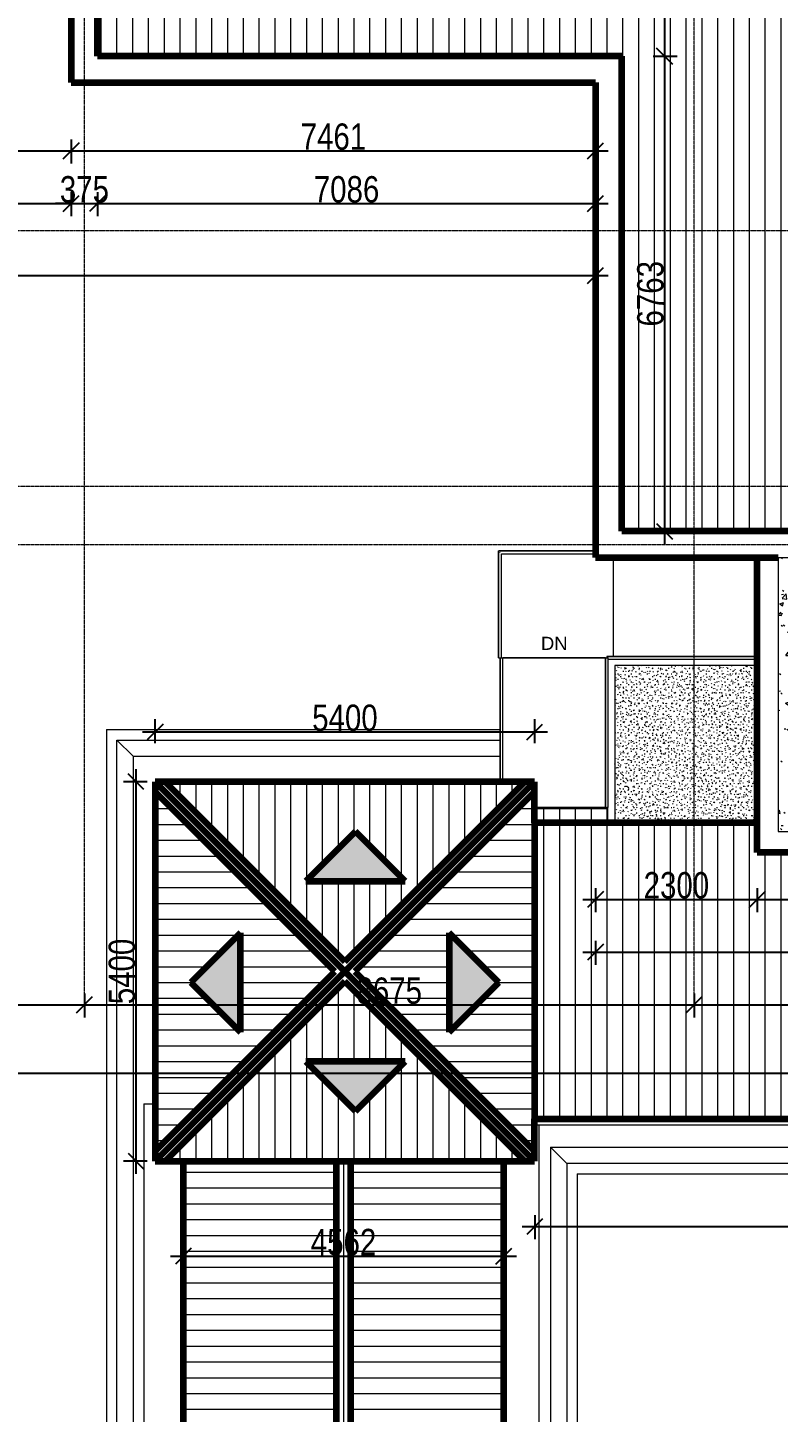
# Model space of a CAD drawing. Header units: millimetres. Extents: x -35190 to 411743, y -233114 to 23872.
# Drawn here: x 348203 to 358883, y -31509 to -11801 of the extents above; entities that cross this region are included whole.
import ezdxf

# ---------------------------------------------------------------- set-up
doc = ezdxf.new("R2010")
doc.units = ezdxf.units.MM
doc.linetypes.add('Grid Line', pattern=[22.225, 12.7, -3.175, 3.175, -3.175])
for name, color, linetype, lineweight in [('A-ANNO-DIMS', 211, 'Continuous', 9), ('A-DETL-GENF', 92, 'Continuous', 18), ('A-DETL-THIN', 151, 'Continuous', 18), ('A-FLOR', 192, 'Continuous', 18), ('A-FLOR-HRAL', 11, 'Continuous', 18), ('A-FLOR-LEVL', 51, 'Continuous', 18), ('A-FLOR-LEVL-TEXT', 2, 'Continuous', 18), ('A-FLOR-PATT', 8, 'Continuous', 18), ('A-ROOF', 132, 'Continuous', 18), ('A-ROOF-PATT', 132, 'Continuous', 18), ('I-WALL', 2, 'Continuous', 18), ('Q-CASE', 31, 'Continuous', 18), ('S-GRID', 1, 'Continuous', 9)]:
    doc.layers.add(name, color=color, linetype=linetype, lineweight=lineweight)
doc.styles.add('Arial', font='arial.ttf', dxfattribs={"height": 187.5})
doc.styles.add('Arial_3', font='arial.ttf', dxfattribs={"width": 0.8, "height": 375})
doc.dimstyles.new('main_4_5mm', dxfattribs={"dimscale": 304.8, "dimtxt": 382.597275, "dimasz": 0.738189, "dimexe": 0.590551, "dimexo": 0.0625, "dimgap": 0.024606, "dimtad": 1, "dimdec": 0, "dimzin": 0, "dimdsep": 46, "dimtxsty": 'Arial_3', "dimblk1": 'OBLIQUE', "dimblk2": 'OBLIQUE', "dimsah": 1, "dimcen": 0.09, "dimdle": 0.590551, "dimazin": 0, "dimtfac": 1, "dimtdec": 4, "dimtix": 1, "dimtmove": 0, "dimatfit": 3, "dimfxl": 0.590551, "dimfxlon": 1, "dimtvp": 1, "dimtolj": 1, "dimtzin": 0, "dimarcsym": 2})

# ---------------------------------------------------------------- blocks, each defined once
blk = doc.blocks.new('Top Rail Type - Top Rail_Internal_-624653-Site')
at = {"layer": 'A-FLOR-HRAL'}
for p, q in [((6726, -18328), (6726, -20457)), ((6766, -20457), (6766, -18328))]:
    blk.add_line(p, q, dxfattribs=at)
at = {"layer": 'A-FLOR-HRAL', "flags": 128}
for points in [[(6744, -18328), (6746, -18328), (6749, -18328)], [(6749, -20457), (6746, -20457), (6744, -20457)]]:
    blk.add_lwpolyline(points, dxfattribs=at)
blk = doc.blocks.new('Top Rail Type - Top Rail_Internal_-V1-Site')
at = {"layer": 'A-FLOR-HRAL'}
for p, q in [((6726, -18328), (6766, -18328)), ((6726, -20457), (6726, -18328)), ((6766, -20457), (6766, -18328)), ((6726, -20457), (6766, -20457))]:
    blk.add_line(p, q, dxfattribs=at)
blk = doc.blocks.new('Top Rail Type - Top Rail_Internal_-624665-Site')
at = {"layer": 'A-FLOR-HRAL'}
for p, q in [((5226, -18328), (5226, -20093)), ((5266, -20093), (5266, -18328))]:
    blk.add_line(p, q, dxfattribs=at)
at = {"layer": 'A-FLOR-HRAL', "flags": 128}
blk.add_lwpolyline([(5244, -18328), (5246, -18328), (5249, -18328)], dxfattribs=at)
blk = doc.blocks.new('Top Rail Type - Top Rail_Internal_-V2-Site')
at = {"layer": 'A-FLOR-HRAL'}
for p, q in [((5226, -18328), (5266, -18328)), ((5226, -20093), (5226, -18328)), ((5266, -20093), (5266, -18328))]:
    blk.add_line(p, q, dxfattribs=at)
blk = doc.blocks.new('Top Rail Type - Top Rail_Internal_-625102-Site')
at = {"layer": 'A-FLOR-HRAL'}
for p, q in [((8885, -18308), (6746, -18308)), ((6746, -18328), (6746, -18326)), ((6766, -18348), (8885, -18348))]:
    blk.add_line(p, q, dxfattribs=at)
blk = doc.blocks.new('Top Rail Type - Top Rail_Internal_-V3-Site')
at = {"layer": 'A-FLOR-HRAL'}
for p, q in [((6746, -18308), (6746, -18328)), ((6746, -18308), (8885, -18308)), ((6766, -18348), (8885, -18348))]:
    blk.add_line(p, q, dxfattribs=at)
blk = doc.blocks.new('Top Rail Type - Top Rail_Internal_-625113-Site')
at = {"layer": 'A-FLOR-HRAL'}
for p, q in [((5206, -16806), (5206, -18328)), ((5206, -16806), (5207, -16808)), ((5209, -16808), (5207, -16807)), ((6585, -16808), (5208, -16808)), ((5221, -16823), (5226, -16828)), ((5229, -16831), (5226, -16828)), ((5246, -18328), (5246, -16848)), ((5248, -16848), (6585, -16848)), ((5224, -18328), (5226, -18328))]:
    blk.add_line(p, q, dxfattribs=at)
blk = doc.blocks.new('Top Rail Type - Top Rail_Internal_-V4-Site')
at = {"layer": 'A-FLOR-HRAL'}
for p, q in [((5206, -16808), (6585, -16808)), ((5206, -18328), (5206, -16808)), ((5246, -16848), (6585, -16848)), ((5246, -18328), (5246, -16848)), ((5206, -18328), (5226, -18328))]:
    blk.add_line(p, q, dxfattribs=at)
blk = doc.blocks.new('Casework 2 - Casework 2-644764-Site')
at = {"layer": 'Q-CASE', "lineweight": 200}
for p, q in [((-501, -9765), (-501, 14410)), ((-876, -8940), (-876, -10140)), ((6960, -9765), (-501, -9765)), ((6960, -16528), (6960, -9765)), ((-876, -10140), (6585, -10140)), ((6585, -10140), (6585, -16903)), ((21974, -16528), (6960, -16528)), ((6585, -16903), (9185, -16903)), ((8885, -20676), (8885, -16903))]:
    blk.add_line(p, q, dxfattribs=at)
blk = doc.blocks.new('Casework 3 - Casework 3-687578-Site')
at = {"layer": 'Q-CASE'}
for p, q in [((-376, -19350), (5226, -19350)), ((-376, -19350), (-376, -58175)), ((-226, -19500), (5226, -19500)), ((-226, -19500), (4, -19730)), ((-226, -58175), (-226, -19500)), ((4, -19730), (5226, -19730)), ((4, -19730), (4, -58175)), ((345, -20071), (5226, -20071)), ((345, -20071), (366, -20093)), ((345, -20093), (345, -20071)), ((159, -24675), (318, -24675)), ((159, -24675), (159, -58175)), ((5718, -24975), (17026, -24975)), ((5779, -24975), (5779, -58475)), ((6174, -25525), (5944, -25295)), ((5944, -25295), (5944, -57664)), ((5944, -25295), (16796, -25295)), ((2999, -25493), (2999, -57664)), ((6174, -25525), (6174, -57664)), ((16796, -25525), (6174, -25525)), ((6324, -25675), (6324, -57664)), ((6324, -25675), (16796, -25675))]:
    blk.add_line(p, q, dxfattribs=at)
blk = doc.blocks.new('_Oblique')
at = {"color": 0, "linetype": 'ByBlock', "lineweight": -2}
blk.add_line((-0.5, -0.5), (0.5, 0.5), dxfattribs=at)
blk = doc.blocks.new('*D5926')
at = {"layer": 'A-ANNO-DIMS', "color": 0, "lineweight": -2, "transparency": 16777216}
for p, q in [((357264, -2252), (357264, -12387)), ((357425, -2432), (357084, -2432)), ((357103, -12207), (357444, -12207))]:
    blk.add_line(p, q, dxfattribs=at)
at = {"layer": 'Defpoints', "color": 0, "transparency": 16777216}
for p in [(357444, -2432), (357084, -12207), (357264, -12207)]:
    blk.add_point(p, dxfattribs=at)
at = {"layer": 'A-ANNO-DIMS', "color": 0, "lineweight": -2, "transparency": 16777216, "xscale": 224.9999999999999, "yscale": 224.9999999999999, "zscale": 224.9999999999999}
for p, rotation in [((357264, -2432), 90), ((357264, -12207), 270)]:
    blk.add_blockref('_Oblique', p, dxfattribs=dict(at, rotation=rotation))
at = {"layer": 'A-ANNO-DIMS', "color": 0, "transparency": 16777216, "insert": (357065, -7319), "char_height": 375, "width": 1101.88, "attachment_point": 5, "rotation": 90, "style": 'Arial_3'}
blk.add_mtext('\\A1;9775', dxfattribs=at)
blk = doc.blocks.new('*D5927')
at = {"layer": 'A-ANNO-DIMS', "color": 0, "lineweight": -2, "transparency": 16777216}
for p, q in [((357103, -12207), (357444, -12207)), ((357264, -12027), (357264, -19150)), ((357425, -18970), (357084, -18970))]:
    blk.add_line(p, q, dxfattribs=at)
at = {"layer": 'Defpoints', "color": 0, "transparency": 16777216}
for p in [(357084, -12207), (357264, -18970), (357444, -18970)]:
    blk.add_point(p, dxfattribs=at)
at = {"layer": 'A-ANNO-DIMS', "color": 0, "lineweight": -2, "transparency": 16777216, "xscale": 224.9999999999999, "yscale": 224.9999999999999, "zscale": 224.9999999999999}
for p, rotation in [((357264, -12207), 90), ((357264, -18970), 270)]:
    blk.add_blockref('_Oblique', p, dxfattribs=dict(at, rotation=rotation))
at = {"layer": 'A-ANNO-DIMS', "color": 0, "transparency": 16777216, "insert": (357065, -15588), "char_height": 375, "width": 1101.88, "attachment_point": 5, "rotation": 90, "style": 'Arial_3'}
blk.add_mtext('\\A1;6763', dxfattribs=at)
blk = doc.blocks.new('*D6009')
at = {"layer": 'A-ANNO-DIMS', "color": 0, "lineweight": -2, "transparency": 16777216}
for p, q in [((337897, -13392), (337897, -13733)), ((348822, -13392), (348822, -13733)), ((337717, -13553), (349002, -13553))]:
    blk.add_line(p, q, dxfattribs=at)
at = {"layer": 'Defpoints', "color": 0, "transparency": 16777216}
for p in [(337897, -13373), (348822, -13373), (348822, -13553)]:
    blk.add_point(p, dxfattribs=at)
at = {"layer": 'A-ANNO-DIMS', "color": 0, "lineweight": -2, "transparency": 16777216, "xscale": 224.9999999999999, "yscale": 224.9999999999999, "zscale": 224.9999999999999, "rotation": 180}
blk.add_blockref('_Oblique', (337897, -13553), dxfattribs=at)
at = {"layer": 'A-ANNO-DIMS', "color": 0, "lineweight": -2, "transparency": 16777216, "xscale": 224.9999999999999, "yscale": 224.9999999999999, "zscale": 224.9999999999999}
blk.add_blockref('_Oblique', (348822, -13553), dxfattribs=at)
at = {"layer": 'A-ANNO-DIMS', "color": 0, "transparency": 16777216, "insert": (343360, -13354), "char_height": 375, "width": 1377.35, "attachment_point": 5, "style": 'Arial_3'}
blk.add_mtext('\\A1;10925', dxfattribs=at)
blk = doc.blocks.new('*D6010')
at = {"layer": 'A-ANNO-DIMS', "color": 0, "lineweight": -2, "transparency": 16777216}
for p, q in [((348822, -13392), (348822, -13733)), ((356283, -13392), (356283, -13733)), ((348642, -13553), (356463, -13553))]:
    blk.add_line(p, q, dxfattribs=at)
at = {"layer": 'Defpoints', "color": 0, "transparency": 16777216}
for p in [(348822, -13373), (356283, -13373), (356283, -13553)]:
    blk.add_point(p, dxfattribs=at)
at = {"layer": 'A-ANNO-DIMS', "color": 0, "lineweight": -2, "transparency": 16777216, "xscale": 224.9999999999999, "yscale": 224.9999999999999, "zscale": 224.9999999999999, "rotation": 180}
blk.add_blockref('_Oblique', (348822, -13553), dxfattribs=at)
at = {"layer": 'A-ANNO-DIMS', "color": 0, "lineweight": -2, "transparency": 16777216, "xscale": 224.9999999999999, "yscale": 224.9999999999999, "zscale": 224.9999999999999}
blk.add_blockref('_Oblique', (356283, -13553), dxfattribs=at)
at = {"layer": 'A-ANNO-DIMS', "color": 0, "transparency": 16777216, "insert": (352553, -13354), "char_height": 375, "width": 1101.88, "attachment_point": 5, "style": 'Arial_3'}
blk.add_mtext('\\A1;7461', dxfattribs=at)
blk = doc.blocks.new('*D6013')
at = {"layer": 'A-ANNO-DIMS', "color": 0, "lineweight": -2, "transparency": 16777216}
for p, q in [((338872, -14142), (338872, -14483)), ((348822, -14142), (348822, -14483)), ((338692, -14303), (349002, -14303))]:
    blk.add_line(p, q, dxfattribs=at)
at = {"layer": 'Defpoints', "color": 0, "transparency": 16777216}
for p in [(338872, -14123), (348822, -14123), (348822, -14303)]:
    blk.add_point(p, dxfattribs=at)
at = {"layer": 'A-ANNO-DIMS', "color": 0, "lineweight": -2, "transparency": 16777216, "xscale": 224.9999999999999, "yscale": 224.9999999999999, "zscale": 224.9999999999999, "rotation": 180}
blk.add_blockref('_Oblique', (338872, -14303), dxfattribs=at)
at = {"layer": 'A-ANNO-DIMS', "color": 0, "lineweight": -2, "transparency": 16777216, "xscale": 224.9999999999999, "yscale": 224.9999999999999, "zscale": 224.9999999999999}
blk.add_blockref('_Oblique', (348822, -14303), dxfattribs=at)
at = {"layer": 'A-ANNO-DIMS', "color": 0, "transparency": 16777216, "insert": (343847, -14104), "char_height": 375, "width": 1101.88, "attachment_point": 5, "style": 'Arial_3'}
blk.add_mtext('\\A1;9950', dxfattribs=at)
blk = doc.blocks.new('*D6014')
at = {"layer": 'A-ANNO-DIMS', "color": 0, "lineweight": -2, "transparency": 16777216}
for p, q in [((348822, -14142), (348822, -14483)), ((349197, -14142), (349197, -14483)), ((348822, -14303), (348597, -14303)), ((348822, -14303), (349197, -14303)), ((349197, -14303), (349422, -14303))]:
    blk.add_line(p, q, dxfattribs=at)
at = {"layer": 'Defpoints', "color": 0, "transparency": 16777216}
for p in [(348822, -14123), (349197, -14123), (349197, -14303)]:
    blk.add_point(p, dxfattribs=at)
at = {"layer": 'A-ANNO-DIMS', "color": 0, "lineweight": -2, "transparency": 16777216, "xscale": 224.9999999999999, "yscale": 224.9999999999999, "zscale": 224.9999999999999}
blk.add_blockref('_Oblique', (348822, -14303), dxfattribs=at)
at = {"layer": 'A-ANNO-DIMS', "color": 0, "lineweight": -2, "transparency": 16777216, "xscale": 224.9999999999999, "yscale": 224.9999999999999, "zscale": 224.9999999999999, "rotation": 180}
blk.add_blockref('_Oblique', (349197, -14303), dxfattribs=at)
at = {"layer": 'A-ANNO-DIMS', "color": 0, "transparency": 16777216, "insert": (349010, -14104), "char_height": 375, "width": 826.41, "attachment_point": 5, "style": 'Arial_3'}
blk.add_mtext('\\A1;375', dxfattribs=at)
blk = doc.blocks.new('*D6015')
at = {"layer": 'A-ANNO-DIMS', "color": 0, "lineweight": -2, "transparency": 16777216}
for p, q in [((349197, -14142), (349197, -14483)), ((356283, -14142), (356283, -14483)), ((349017, -14303), (356463, -14303))]:
    blk.add_line(p, q, dxfattribs=at)
at = {"layer": 'Defpoints', "color": 0, "transparency": 16777216}
for p in [(349197, -14123), (356283, -14123), (356283, -14303)]:
    blk.add_point(p, dxfattribs=at)
at = {"layer": 'A-ANNO-DIMS', "color": 0, "lineweight": -2, "transparency": 16777216, "xscale": 224.9999999999999, "yscale": 224.9999999999999, "zscale": 224.9999999999999, "rotation": 180}
blk.add_blockref('_Oblique', (349197, -14303), dxfattribs=at)
at = {"layer": 'A-ANNO-DIMS', "color": 0, "lineweight": -2, "transparency": 16777216, "xscale": 224.9999999999999, "yscale": 224.9999999999999, "zscale": 224.9999999999999}
blk.add_blockref('_Oblique', (356283, -14303), dxfattribs=at)
at = {"layer": 'A-ANNO-DIMS', "color": 0, "transparency": 16777216, "insert": (352740, -14104), "char_height": 375, "width": 1101.88, "attachment_point": 5, "style": 'Arial_3'}
blk.add_mtext('\\A1;7086', dxfattribs=at)
blk = doc.blocks.new('*D6016')
at = {"layer": 'A-ANNO-DIMS', "color": 0, "lineweight": -2, "transparency": 16777216}
for p, q in [((337897, -15168), (337897, -15509)), ((356283, -15168), (356283, -15509)), ((337717, -15329), (356463, -15329))]:
    blk.add_line(p, q, dxfattribs=at)
at = {"layer": 'Defpoints', "color": 0, "transparency": 16777216}
for p in [(337897, -15149), (356283, -15149), (356283, -15329)]:
    blk.add_point(p, dxfattribs=at)
at = {"layer": 'A-ANNO-DIMS', "color": 0, "lineweight": -2, "transparency": 16777216, "xscale": 224.9999999999999, "yscale": 224.9999999999999, "zscale": 224.9999999999999, "rotation": 180}
blk.add_blockref('_Oblique', (337897, -15329), dxfattribs=at)
at = {"layer": 'A-ANNO-DIMS', "color": 0, "lineweight": -2, "transparency": 16777216, "xscale": 224.9999999999999, "yscale": 224.9999999999999, "zscale": 224.9999999999999}
blk.add_blockref('_Oblique', (356283, -15329), dxfattribs=at)
at = {"layer": 'A-ANNO-DIMS', "color": 0, "transparency": 16777216, "insert": (347090, -15129), "char_height": 375, "width": 1377.35, "attachment_point": 5, "style": 'Arial_3'}
blk.add_mtext('\\A1;18386', dxfattribs=at)
blk = doc.blocks.new('*D5899')
at = {"layer": 'A-ANNO-DIMS', "color": 0, "lineweight": -2, "transparency": 16777216}
for p, q in [((356103, -24209), (358763, -24209)), ((356283, -24048), (356283, -24389)), ((358583, -24048), (358583, -24389))]:
    blk.add_line(p, q, dxfattribs=at)
at = {"layer": 'Defpoints', "color": 0, "transparency": 16777216}
for p in [(356283, -24029), (358583, -24029), (358583, -24209)]:
    blk.add_point(p, dxfattribs=at)
at = {"layer": 'A-ANNO-DIMS', "color": 0, "lineweight": -2, "transparency": 16777216, "xscale": 224.9999999999999, "yscale": 224.9999999999999, "zscale": 224.9999999999999, "rotation": 180}
blk.add_blockref('_Oblique', (356283, -24209), dxfattribs=at)
at = {"layer": 'A-ANNO-DIMS', "color": 0, "lineweight": -2, "transparency": 16777216, "xscale": 224.9999999999999, "yscale": 224.9999999999999, "zscale": 224.9999999999999}
blk.add_blockref('_Oblique', (358583, -24209), dxfattribs=at)
at = {"layer": 'A-ANNO-DIMS', "color": 0, "transparency": 16777216, "insert": (357433, -24010), "char_height": 375, "width": 1101.88, "attachment_point": 5, "style": 'Arial_3'}
blk.add_mtext('\\A1;2300', dxfattribs=at)
blk = doc.blocks.new('*D5900')
at = {"layer": 'A-ANNO-DIMS', "color": 0, "lineweight": -2, "transparency": 16777216}
for p, q in [((358403, -24209), (369863, -24209)), ((358583, -24048), (358583, -24389)), ((369683, -24048), (369683, -24389))]:
    blk.add_line(p, q, dxfattribs=at)
at = {"layer": 'Defpoints', "color": 0, "transparency": 16777216}
for p in [(358583, -24029), (369683, -24029), (369683, -24209)]:
    blk.add_point(p, dxfattribs=at)
at = {"layer": 'A-ANNO-DIMS', "color": 0, "lineweight": -2, "transparency": 16777216, "xscale": 224.9999999999999, "yscale": 224.9999999999999, "zscale": 224.9999999999999, "rotation": 180}
blk.add_blockref('_Oblique', (358583, -24209), dxfattribs=at)
at = {"layer": 'A-ANNO-DIMS', "color": 0, "lineweight": -2, "transparency": 16777216, "xscale": 224.9999999999999, "yscale": 224.9999999999999, "zscale": 224.9999999999999}
blk.add_blockref('_Oblique', (369683, -24209), dxfattribs=at)
at = {"layer": 'A-ANNO-DIMS', "color": 0, "transparency": 16777216, "insert": (364133, -24010), "char_height": 375, "width": 1377.35, "attachment_point": 5, "style": 'Arial_3'}
blk.add_mtext('\\A1;11100', dxfattribs=at)
blk = doc.blocks.new('*D5902')
at = {"layer": 'A-ANNO-DIMS', "color": 0, "lineweight": -2, "transparency": 16777216}
for p, q in [((356283, -24798), (356283, -25139)), ((372047, -24798), (372047, -25139)), ((356103, -24959), (372227, -24959))]:
    blk.add_line(p, q, dxfattribs=at)
at = {"layer": 'Defpoints', "color": 0, "transparency": 16777216}
for p in [(356283, -24779), (372047, -24779), (372047, -24959)]:
    blk.add_point(p, dxfattribs=at)
at = {"layer": 'A-ANNO-DIMS', "color": 0, "lineweight": -2, "transparency": 16777216, "xscale": 224.9999999999999, "yscale": 224.9999999999999, "zscale": 224.9999999999999, "rotation": 180}
blk.add_blockref('_Oblique', (356283, -24959), dxfattribs=at)
at = {"layer": 'A-ANNO-DIMS', "color": 0, "lineweight": -2, "transparency": 16777216, "xscale": 224.9999999999999, "yscale": 224.9999999999999, "zscale": 224.9999999999999}
blk.add_blockref('_Oblique', (372047, -24959), dxfattribs=at)
at = {"layer": 'A-ANNO-DIMS', "color": 0, "transparency": 16777216, "insert": (364165, -24760), "char_height": 375, "width": 1377.35, "attachment_point": 5, "style": 'Arial_3'}
blk.add_mtext('\\A1;15764', dxfattribs=at)
blk = doc.blocks.new('*D5904')
at = {"layer": 'A-ANNO-DIMS', "color": 0, "lineweight": -2, "transparency": 16777216}
for p, q in [((344047, -25548), (344047, -25889)), ((349010, -25548), (349010, -25889)), ((343867, -25709), (349190, -25709))]:
    blk.add_line(p, q, dxfattribs=at)
at = {"layer": 'Defpoints', "color": 0, "transparency": 16777216}
for p in [(344047, -25529), (349010, -25529), (349010, -25709)]:
    blk.add_point(p, dxfattribs=at)
at = {"layer": 'A-ANNO-DIMS', "color": 0, "lineweight": -2, "transparency": 16777216, "xscale": 224.9999999999999, "yscale": 224.9999999999999, "zscale": 224.9999999999999, "rotation": 180}
blk.add_blockref('_Oblique', (344047, -25709), dxfattribs=at)
at = {"layer": 'A-ANNO-DIMS', "color": 0, "lineweight": -2, "transparency": 16777216, "xscale": 224.9999999999999, "yscale": 224.9999999999999, "zscale": 224.9999999999999}
blk.add_blockref('_Oblique', (349010, -25709), dxfattribs=at)
at = {"layer": 'A-ANNO-DIMS', "color": 0, "transparency": 16777216, "insert": (346529, -25510), "char_height": 375, "width": 1101.88, "attachment_point": 5, "style": 'Arial_3'}
blk.add_mtext('\\A1;4962', dxfattribs=at)
blk = doc.blocks.new('*D5905')
at = {"layer": 'A-ANNO-DIMS', "color": 0, "lineweight": -2, "transparency": 16777216}
for p, q in [((349010, -25548), (349010, -25889)), ((357685, -25548), (357685, -25889)), ((348830, -25709), (357865, -25709))]:
    blk.add_line(p, q, dxfattribs=at)
at = {"layer": 'Defpoints', "color": 0, "transparency": 16777216}
for p in [(349010, -25529), (357685, -25529), (357685, -25709)]:
    blk.add_point(p, dxfattribs=at)
at = {"layer": 'A-ANNO-DIMS', "color": 0, "lineweight": -2, "transparency": 16777216, "xscale": 224.9999999999999, "yscale": 224.9999999999999, "zscale": 224.9999999999999, "rotation": 180}
blk.add_blockref('_Oblique', (349010, -25709), dxfattribs=at)
at = {"layer": 'A-ANNO-DIMS', "color": 0, "lineweight": -2, "transparency": 16777216, "xscale": 224.9999999999999, "yscale": 224.9999999999999, "zscale": 224.9999999999999}
blk.add_blockref('_Oblique', (357685, -25709), dxfattribs=at)
at = {"layer": 'A-ANNO-DIMS', "color": 0, "transparency": 16777216, "insert": (353347, -25510), "char_height": 375, "width": 1101.88, "attachment_point": 5, "style": 'Arial_3'}
blk.add_mtext('\\A1;8675', dxfattribs=at)
blk = doc.blocks.new('*D5906')
at = {"layer": 'A-ANNO-DIMS', "color": 0, "lineweight": -2, "transparency": 16777216}
for p, q in [((357685, -25548), (357685, -25889)), ((363760, -25548), (363760, -25889)), ((357505, -25709), (363940, -25709))]:
    blk.add_line(p, q, dxfattribs=at)
at = {"layer": 'Defpoints', "color": 0, "transparency": 16777216}
for p in [(357685, -25529), (363760, -25529), (363760, -25709)]:
    blk.add_point(p, dxfattribs=at)
at = {"layer": 'A-ANNO-DIMS', "color": 0, "lineweight": -2, "transparency": 16777216, "xscale": 224.9999999999999, "yscale": 224.9999999999999, "zscale": 224.9999999999999, "rotation": 180}
blk.add_blockref('_Oblique', (357685, -25709), dxfattribs=at)
at = {"layer": 'A-ANNO-DIMS', "color": 0, "lineweight": -2, "transparency": 16777216, "xscale": 224.9999999999999, "yscale": 224.9999999999999, "zscale": 224.9999999999999}
blk.add_blockref('_Oblique', (363760, -25709), dxfattribs=at)
at = {"layer": 'A-ANNO-DIMS', "color": 0, "transparency": 16777216, "insert": (360722, -25510), "char_height": 375, "width": 1101.88, "attachment_point": 5, "style": 'Arial_3'}
blk.add_mtext('\\A1;6075', dxfattribs=at)
blk = doc.blocks.new('*D5913')
at = {"layer": 'A-ANNO-DIMS', "color": 0, "lineweight": -2, "transparency": 16777216}
for p, q in [((337972, -26519), (337972, -26860)), ((392122, -26519), (392122, -26860)), ((337792, -26680), (392302, -26680))]:
    blk.add_line(p, q, dxfattribs=at)
at = {"layer": 'Defpoints', "color": 0, "transparency": 16777216}
for p in [(337972, -26500), (392122, -26500), (392122, -26680)]:
    blk.add_point(p, dxfattribs=at)
at = {"layer": 'A-ANNO-DIMS', "color": 0, "lineweight": -2, "transparency": 16777216, "xscale": 224.9999999999999, "yscale": 224.9999999999999, "zscale": 224.9999999999999, "rotation": 180}
blk.add_blockref('_Oblique', (337972, -26680), dxfattribs=at)
at = {"layer": 'A-ANNO-DIMS', "color": 0, "lineweight": -2, "transparency": 16777216, "xscale": 224.9999999999999, "yscale": 224.9999999999999, "zscale": 224.9999999999999}
blk.add_blockref('_Oblique', (392122, -26680), dxfattribs=at)
at = {"layer": 'A-ANNO-DIMS', "color": 0, "transparency": 16777216, "insert": (365047, -26481), "char_height": 375, "width": 1377.35, "attachment_point": 5, "style": 'Arial_3'}
blk.add_mtext('\\A1;54150', dxfattribs=at)
blk = doc.blocks.new('*D5914')
at = {"layer": 'A-ANNO-DIMS', "color": 0, "lineweight": -2, "transparency": 16777216}
for p, q in [((350417, -29126), (350417, -29467)), ((354978, -29126), (354978, -29467)), ((350237, -29287), (355158, -29287))]:
    blk.add_line(p, q, dxfattribs=at)
at = {"layer": 'Defpoints', "color": 0, "transparency": 16777216}
for p in [(350417, -29107), (354978, -29107), (354978, -29287)]:
    blk.add_point(p, dxfattribs=at)
at = {"layer": 'A-ANNO-DIMS', "color": 0, "lineweight": -2, "transparency": 16777216, "xscale": 224.9999999999999, "yscale": 224.9999999999999, "zscale": 224.9999999999999, "rotation": 180}
blk.add_blockref('_Oblique', (350417, -29287), dxfattribs=at)
at = {"layer": 'A-ANNO-DIMS', "color": 0, "lineweight": -2, "transparency": 16777216, "xscale": 224.9999999999999, "yscale": 224.9999999999999, "zscale": 224.9999999999999}
blk.add_blockref('_Oblique', (354978, -29287), dxfattribs=at)
at = {"layer": 'A-ANNO-DIMS', "color": 0, "transparency": 16777216, "insert": (352697, -29088), "char_height": 375, "width": 1101.88, "attachment_point": 5, "style": 'Arial_3'}
blk.add_mtext('\\A1;4562', dxfattribs=at)
blk = doc.blocks.new('*D5918')
at = {"layer": 'A-ANNO-DIMS', "color": 0, "lineweight": -2, "transparency": 16777216}
for p, q in [((349744, -22354), (349744, -28114)), ((349905, -22534), (349564, -22534)), ((349905, -27934), (349564, -27934))]:
    blk.add_line(p, q, dxfattribs=at)
at = {"layer": 'Defpoints', "color": 0, "transparency": 16777216}
for p in [(349924, -22534), (349744, -27934), (349924, -27934)]:
    blk.add_point(p, dxfattribs=at)
at = {"layer": 'A-ANNO-DIMS', "color": 0, "lineweight": -2, "transparency": 16777216, "xscale": 224.9999999999999, "yscale": 224.9999999999999, "zscale": 224.9999999999999}
for p, rotation in [((349744, -22534), 90), ((349744, -27934), 270)]:
    blk.add_blockref('_Oblique', p, dxfattribs=dict(at, rotation=rotation))
at = {"layer": 'A-ANNO-DIMS', "color": 0, "transparency": 16777216, "insert": (349545, -25234), "char_height": 375, "width": 1101.88, "attachment_point": 5, "rotation": 90, "style": 'Arial_3'}
blk.add_mtext('\\A1;5400', dxfattribs=at)
blk = doc.blocks.new('*D5919')
at = {"layer": 'A-ANNO-DIMS', "color": 0, "lineweight": -2, "transparency": 16777216}
for p, q in [((350017, -21985), (350017, -21645)), ((355417, -21985), (355417, -21645)), ((349837, -21825), (355597, -21825))]:
    blk.add_line(p, q, dxfattribs=at)
at = {"layer": 'Defpoints', "color": 0, "transparency": 16777216}
for p in [(355417, -21825), (350017, -22005), (355417, -22005)]:
    blk.add_point(p, dxfattribs=at)
at = {"layer": 'A-ANNO-DIMS', "color": 0, "lineweight": -2, "transparency": 16777216, "xscale": 224.9999999999999, "yscale": 224.9999999999999, "zscale": 224.9999999999999, "rotation": 180}
blk.add_blockref('_Oblique', (350017, -21825), dxfattribs=at)
at = {"layer": 'A-ANNO-DIMS', "color": 0, "lineweight": -2, "transparency": 16777216, "xscale": 224.9999999999999, "yscale": 224.9999999999999, "zscale": 224.9999999999999}
blk.add_blockref('_Oblique', (355417, -21825), dxfattribs=at)
at = {"layer": 'A-ANNO-DIMS', "color": 0, "transparency": 16777216, "insert": (352717, -21626), "char_height": 375, "width": 1101.88, "attachment_point": 5, "style": 'Arial_3'}
blk.add_mtext('\\A1;5400', dxfattribs=at)
blk = doc.blocks.new('*D5920')
at = {"layer": 'A-ANNO-DIMS', "color": 0, "lineweight": -2, "transparency": 16777216}
for p, q in [((355417, -28705), (355417, -29046)), ((366675, -28705), (366675, -29046)), ((355237, -28866), (366855, -28866))]:
    blk.add_line(p, q, dxfattribs=at)
at = {"layer": 'Defpoints', "color": 0, "transparency": 16777216}
for p in [(355417, -28686), (366675, -28686), (366675, -28866)]:
    blk.add_point(p, dxfattribs=at)
at = {"layer": 'A-ANNO-DIMS', "color": 0, "lineweight": -2, "transparency": 16777216, "xscale": 224.9999999999999, "yscale": 224.9999999999999, "zscale": 224.9999999999999, "rotation": 180}
blk.add_blockref('_Oblique', (355417, -28866), dxfattribs=at)
at = {"layer": 'A-ANNO-DIMS', "color": 0, "lineweight": -2, "transparency": 16777216, "xscale": 224.9999999999999, "yscale": 224.9999999999999, "zscale": 224.9999999999999}
blk.add_blockref('_Oblique', (366675, -28866), dxfattribs=at)
at = {"layer": 'A-ANNO-DIMS', "color": 0, "transparency": 16777216, "insert": (361046, -28667), "char_height": 375, "width": 1377.35, "attachment_point": 5, "style": 'Arial_3'}
blk.add_mtext('\\A1;11258', dxfattribs=at)

msp = doc.modelspace()

# ---------------------------------------------------------------- hatches: boundary and pattern name
at = {"layer": 'A-DETL-GENF'}
h = msp.add_hatch(dxfattribs=at)
h.set_pattern_fill('FP_9', style=0, pattern_type=2)
h.set_pattern_definition([(50, (349698.4, -2441.3), (546.5526, -47.8174), [57.15, -628.65]), (355, (349698.4, -2441.3), (-105.728, 573.17), [45.72, -502.92]), (100.451, (349743.93, -2445.27), (440.8275, 525.35), [48.57, -534.27]), (46.184, (349698.4, -2288.9), (813.237, -126.128), [85.725, -942.975]), (96.636, (349766.16, -2299.4), (712.207, 742.283), [72.855, -801.405]), (351.184, (349698.4, -2288.9), (712.215, 742.276), [68.58, -754.38]), (21, (349774.6, -2327), (454.843, -306.796), [57.15, -628.65]), (326, (349774.6, -2327), (185.406, 552.564), [45.72, -502.92]), (71.451, (349812.5, -2352.55), (640.251, 245.764), [48.57, -534.27]), (37.5, (349698.39, -2441.29), (9.2664, 253.665), [25.146, -471.678, 25.146, -485.394, -504.825]), (37.5, (349698.39, -2441.29), (9.2664, 253.665), [-1007.364, 25.146, -479.679]), (7.5, (349698.39, -2441.3), (200.4594, 300.5414), [25.146, -265.938, 25.146, -460.248, -192.405]), (7.5, (349698.39, -2441.3), (200.4594, 300.5414), [-776.478, 25.146, -167.259]), (327.5, (349528.46, -2441.29), (406.7728, -17.1864), [25.146, -165.354, 25.146, -569.214, -788.67]), (327.5, (349528.46, -2441.29), (406.7728, -17.1864), [-784.86, 25.146, -763.524]), (317.5, (349452.26, -2441.3), (444.388, 76.2803), [25.146, -222.504, 25.146, -369.57, -560.07]), (317.5, (349452.26, -2441.3), (444.388, 76.2803), [-642.366, 25.146, -534.924])])
h.paths.add_polyline_path([(358883.3, -23241.6), (369374.6, -23241.6), (369374.6, -19344.6), (358883.3, -19344.6), (358883.3, -23132.7)])
h = msp.add_hatch(dxfattribs=at)
h.set_pattern_fill('FP_7', style=0, pattern_type=2)
h.set_pattern_definition([(90, (349698.39, -2441.29), (-225, 1e-14), [])])
h.paths.add_polyline_path([(355275.1, -65505.1), (352716.5, -62946.5), (350772.3, -64890.8), (350772.3, -65505.1)])
h.paths.add_polyline_path([(344965.6, -64866.6), (349977.3, -64866.6), (349977.3, -60616.6), (339287.7, -60616.6), (339287.7, -64866.6), (343868.1, -64866.6)])
h.paths.add_polyline_path([(352867.2, -64794.9), (352160.1, -64087.8), (353574.3, -64087.8)])
h.paths.add_polyline_path([(345604.9, -63237.6), (343868.1, -63237.6), (345282.3, -61823.3), (346696.5, -63237.6)])
h.paths.add_polyline_path([(352716.5, -62663.7), (355275.1, -60105.1), (350157.9, -60105.1), (351768.9, -61716.1)])
h.paths.add_polyline_path([(353574.3, -61522.4), (352160.1, -61522.4), (352867.2, -60815.3)])
h.paths.add_polyline_path([(350760.7, -27933.9), (355275.1, -27933.9), (352716.5, -25375.3), (350157.9, -27933.9)])
h.paths.add_polyline_path([(355416.5, -27333.9), (366724.8, -27333.9), (366724.8, -23541.6), (358583.3, -23541.6), (358583.3, -23117.6), (355416.5, -23117.6), (355416.5, -26640.3)])
h.paths.add_polyline_path([(352867.2, -27223.7), (352160.1, -26516.6), (353574.3, -26516.6), (353450.6, -26640.3)])
h.paths.add_polyline_path([(360879.2, -26034.4), (359465, -24620.2), (362293.4, -24620.2), (361850.3, -25063.3)])
h.paths.add_polyline_path([(352716.5, -25092.5), (355275.1, -22533.9), (350157.9, -22533.9), (352160.1, -24536)])
h.paths.add_polyline_path([(353574.3, -23951.2), (352160.1, -23951.2), (352867.2, -23244.1)])
h = msp.add_hatch(dxfattribs=at)
h.set_pattern_fill('FP_6', style=0, pattern_type=2)
h.set_pattern_definition([(0, (349698.39, -2441.29), (0, 225), [])])
h.paths.add_polyline_path([(355416.5, -65363.7), (355416.5, -60246.5), (352857.9, -62805.1), (355276.5, -65223.7)])
h.paths.add_polyline_path([(350157.9, -64866.6), (350513.6, -64866.6), (352575.1, -62805.1), (350016.5, -60246.5), (350016.5, -64866.6)])
h.paths.add_polyline_path([(354201.1, -63668.4), (354201.1, -62254.1), (354908.2, -62961.2)])
h.paths.add_polyline_path([(351232, -63668.4), (350524.9, -62961.2), (351232, -62254.1), (351232, -63469.9)])
h.paths.add_polyline_path([(350760.7, -60105.1), (352597.3, -60105.1), (352597.3, -27933.9), (350416.5, -27933.9), (350416.5, -60105.1)])
h.paths.add_polyline_path([(353658.2, -60105.1), (354978.1, -60105.1), (354978.1, -27933.9), (352797.3, -27933.9), (352797.3, -60105.1)])
h.paths.add_polyline_path([(353472.8, -44252.8), (353472.8, -41424.3), (354887, -42838.6), (353547.4, -44178.2)])
h.paths.add_polyline_path([(351922.3, -44252.8), (350508.1, -42838.6), (351922.3, -41424.3), (351922.3, -44178.2)])
h.paths.add_polyline_path([(355416.5, -27792.5), (355416.5, -22675.3), (352857.9, -25233.9), (355275.1, -27651)])
h.paths.add_polyline_path([(350016.5, -27792.5), (352575.1, -25233.9), (350016.5, -22675.3), (350016.5, -25375.3)])
h.paths.add_polyline_path([(354201.1, -26097.1), (354201.1, -24682.9), (354908.2, -25390)])
h.paths.add_polyline_path([(351232, -26097.1), (350524.9, -25390), (351232, -24682.9), (351232, -25375.3)])
for points in [[(353574.3, -23951.2), (352867.2, -23244.1), (352160.1, -23951.2)], [(351232, -26097.1), (351232, -24682.9), (350524.9, -25390), (350760.7, -25625.8)], [(354201.1, -26097.1), (354908.2, -25390), (354201.1, -24682.9), (354201.1, -24886.5)], [(352867.2, -27223.7), (353574.3, -26516.6), (352160.1, -26516.6), (352283.8, -26640.3)]]:
    msp.add_hatch(color=7, dxfattribs=at).paths.add_polyline_path(points)
at = {"layer": 'A-FLOR-PATT'}
h = msp.add_hatch(dxfattribs=at)
h.set_pattern_fill('FP_4', color=256, style=0, pattern_type=2)
h.set_pattern_definition([(0, (349698.385, -2441.288), (152.4, 38.1), [12.573, -101.727, 12.573, -101.727, -609.6]), (0, (349698.385, -2441.288), (152.4, 38.1), [-228.6, 12.573, -216.027, 12.573, -101.727, -266.7]), (0, (349698.385, -2441.288), (152.4, 38.1), [-571.5, 12.573, -63.627, 12.573, -177.927]), (120, (349755.535, -2422.238), (-109.19557, 112.93227), [12.573, -101.727, 12.573, -101.727, -609.6]), (120, (349755.535, -2422.238), (-109.19557, 112.93227), [-228.6, 12.573, -216.027, 12.573, -101.727, -266.7]), (120, (349755.535, -2422.238), (-109.19557, 112.93227), [-571.5, 12.573, -63.627, 12.573, -177.927]), (240, (349774.585, -2346.038), (-43.20443, -151.03227), [12.573, -101.727, 12.573, -101.727, -609.6]), (240, (349774.585, -2346.038), (-43.20443, -151.03227), [-228.6, 12.573, -216.027, 12.573, -101.727, -266.7]), (240, (349774.585, -2346.038), (-43.20443, -151.03227), [-571.5, 12.573, -63.627, 12.573, -177.927])])
h.paths.add_polyline_path([(356568.8, -23117.6), (358583.3, -23117.6), (358583.3, -20881.6), (356556.8, -20881.6), (356556.8, -23117.6)])
h = msp.add_hatch(dxfattribs=at)
h.set_pattern_fill('FP_5', color=256, style=0, pattern_type=2)
h.set_pattern_definition([(0, (349698.39, -2441.29), (0, 225), []), (90, (349698.39, -2441.29), (-225, 1e-14), [])])
h.paths.add_polyline_path([(356425.5, -23117.6), (356456.8, -23117.6), (356456.8, -22898.6), (355416.5, -22898.6), (355416.5, -23117.6), (356424.8, -23117.6)])
at = {"layer": 'A-ROOF-PATT'}
h = msp.add_hatch(dxfattribs=at)
h.set_pattern_fill('FP_3', color=256, style=0, pattern_type=2)
h.set_pattern_definition([(90, (349698.39, -1554.55), (-225, 1e-14), [])])
h.paths.add_polyline_path([(366697.1, -18969.6), (371672.3, -18969.6), (371672.3, -12206.6), (380822.3, -12206.6), (380822.3, 4993.4), (373352.3, 4993.4), (373352.3, 10318.4), (349197.3, 10318.4), (349197.3, -12206.6), (356658.3, -12206.6), (356658.3, -18969.6), (365248.3, -18969.6)])
h.paths.add_polyline_path([(358097.3, -2131.6), (358097.3, 468.4), (363347.3, 468.4), (363347.3, -2131.6), (359453.3, -2131.6)])
h.paths.add_polyline_path([(366197.3, -2131.6), (366197.3, 468.4), (371447.3, 468.4), (371447.3, -2131.6), (368145.9, -2131.6)])
h.paths.add_polyline_path([(376668.3, -1471.6), (376662.2, -1397.5), (376643.9, -1325.5), (376614.1, -1257.4), (376573.4, -1195.2), (376523.1, -1140.5), (376464.5, -1094.9), (376399.1, -1059.5), (376328.8, -1035.4), (376255.5, -1023.1), (376181.2, -1023.1), (376107.9, -1035.4), (376037.6, -1059.5), (375972.2, -1094.9), (375913.6, -1140.5), (375863.2, -1195.2), (375822.6, -1257.4), (375792.7, -1325.5), (375774.5, -1397.5), (375768.3, -1471.6), (374804.1, -1471.6), (376218.3, -57.4), (377632.5, -1471.6), (376708, -1471.6)])
h.paths.add_polyline_path([(352933.8, -1431.6), (352775.6, -1431.6), (354189.8, -17.4), (355604, -1431.6), (354639.8, -1431.6), (354633.7, -1357.5), (354615.4, -1285.5), (354585.6, -1217.4), (354544.9, -1155.2), (354494.6, -1100.5), (354435.9, -1054.9), (354370.6, -1019.5), (354300.3, -995.4), (354227, -983.1), (354152.6, -983.1), (354079.3, -995.4), (354009, -1019.5), (353943.7, -1054.9), (353885, -1100.5), (353834.7, -1155.2), (353794, -1217.4), (353764.2, -1285.5), (353745.9, -1357.5), (353739.8, -1431.6), (353580.3, -1431.6)])

# ---------------------------------------------------------------- linework, layer by layer
at = {"layer": 'A-DETL-THIN'}
for p, q in [((369374.6, -19344.6), (358883.3, -19344.6)), ((358883.3, -19344.6), (358883.3, -23241.6)), ((358883.3, -23241.6), (369374.6, -23241.6))]:
    msp.add_line(p, q, dxfattribs=at)
at = {"layer": 'A-DETL-THIN', "lineweight": 200}
for p, q in [((350157.9, -22533.9), (352716.5, -25092.5)), ((355275.1, -22533.9), (350157.9, -22533.9)), ((352716.5, -25092.5), (355275.1, -22533.9)), ((352575.1, -25233.9), (350016.5, -22675.3)), ((350016.5, -22675.3), (350016.5, -27792.5)), ((355416.5, -22675.3), (352857.9, -25233.9)), ((355416.5, -23117.6), (355416.5, -22675.3)), ((352867.2, -23244.1), (352160.1, -23951.2)), ((353574.3, -23951.2), (352867.2, -23244.1)), ((358583.3, -23117.6), (355416.5, -23117.6)), ((355416.5, -23117.6), (355416.5, -27333.9)), ((358583.3, -23541.6), (358583.3, -23117.6)), ((366724.8, -23541.6), (358583.3, -23541.6)), ((352160.1, -23951.2), (353574.3, -23951.2)), ((351232, -24682.9), (350524.9, -25390)), ((351232, -26097.1), (351232, -24682.9)), ((354201.1, -24682.9), (354201.1, -26097.1)), ((354908.2, -25390), (354201.1, -24682.9)), ((350016.5, -27792.5), (352575.1, -25233.9)), ((352716.5, -25375.3), (350157.9, -27933.9)), ((350524.9, -25390), (351232, -26097.1)), ((355275.1, -27933.9), (352716.5, -25375.3)), ((352857.9, -25233.9), (355416.5, -27792.5)), ((354201.1, -26097.1), (354908.2, -25390)), ((353574.3, -26516.6), (352160.1, -26516.6)), ((352160.1, -26516.6), (352867.2, -27223.7)), ((352867.2, -27223.7), (353574.3, -26516.6)), ((355416.5, -27792.5), (355416.5, -27333.9)), ((355416.5, -27333.9), (366724.8, -27333.9)), ((350157.9, -27933.9), (355275.1, -27933.9)), ((350416.5, -27933.9), (350416.5, -60105.1)), ((352597.3, -60105.1), (352597.3, -27933.9)), ((352797.3, -27933.9), (352797.3, -60105.1)), ((354978.1, -60105.1), (354978.1, -27933.9))]:
    msp.add_line(p, q, dxfattribs=at)
at = {"layer": 'A-FLOR'}
msp.add_line((354964.8, -20769.6), (356424.8, -20769.6), dxfattribs=at)
at = {"layer": 'A-FLOR-LEVL'}
for p, q in [((356537, -20749.6), (356537, -19344.6)), ((356424.8, -20769.6), (354964.8, -20769.6)), ((356424.8, -22898.6), (355416.5, -22898.6))]:
    msp.add_line(p, q, dxfattribs=at)
at = {"layer": 'A-ROOF', "lineweight": 200}
for p, q in [((355416.5, -27933.9), (350016.5, -22533.9)), ((355416.5, -22533.9), (350016.5, -27933.9)), ((350157.9, -22533.9), (350016.5, -22533.9)), ((350016.5, -22533.9), (350016.5, -22675.3)), ((355416.5, -22533.9), (355275.1, -22533.9)), ((355416.5, -22675.3), (355416.5, -22533.9)), ((350016.5, -27792.5), (350016.5, -27933.9)), ((350016.5, -27933.9), (350157.9, -27933.9)), ((355275.1, -27933.9), (355416.5, -27933.9)), ((355416.5, -27933.9), (355416.5, -27792.5))]:
    msp.add_line(p, q, dxfattribs=at)
at = {"layer": 'I-WALL'}
for p, q in [((358583.3, -20881.6), (356556.8, -20881.6)), ((356556.8, -20881.6), (356556.8, -23117.6)), ((356456.8, -23117.6), (356456.8, -22898.6))]:
    msp.add_line(p, q, dxfattribs=at)
at = {"layer": 'S-GRID', "linetype": 'Grid Line'}
for p, q in [((349009.8, -25842.9), (349009.8, 16429.8)), ((357684.8, -25842.9), (357684.8, 16429.8)), ((333663.1, -14687.1), (396769.8, -14687.1)), ((333663.1, -18329.1), (396769.8, -18329.1)), ((333663.1, -19157.1), (396769.8, -19157.1))]:
    msp.add_line(p, q, dxfattribs=at)

# ---------------------------------------------------------------- block references
at = {"layer": 'A-FLOR-HRAL'}
for name in ['Top Rail Type - Top Rail_Internal_-625113-Site', 'Top Rail Type - Top Rail_Internal_-V4-Site', 'Top Rail Type - Top Rail_Internal_-624665-Site', 'Top Rail Type - Top Rail_Internal_-V2-Site', 'Top Rail Type - Top Rail_Internal_-624653-Site', 'Top Rail Type - Top Rail_Internal_-V1-Site', 'Top Rail Type - Top Rail_Internal_-625102-Site', 'Top Rail Type - Top Rail_Internal_-V3-Site']:
    msp.add_blockref(name, (349698.4, -2441.3), dxfattribs=at)
at = {"layer": 'Q-CASE', "lineweight": 200}
msp.add_blockref('Casework 2 - Casework 2-644764-Site', (349698.4, -2441.3), dxfattribs=at)
at = {"layer": 'Q-CASE'}
msp.add_blockref('Casework 3 - Casework 3-687578-Site', (349698.4, -2441.3), dxfattribs=at)

# ---------------------------------------------------------------- dimensions: what is measured, and where the dimension line sits
at = {"layer": 'A-ANNO-DIMS'}
for base, p1, p2, override, picture, middle in [((357263.7, -12206.6), (357443.7, -2431.6), (357083.7, -12206.6), {"dimpost": '<>', "dimfxl": 9781.62691}, '*D5926', (357064.7, -7319.1)), ((357263.7, -18969.6), (357083.7, -12206.6), (357443.7, -18969.6), {"dimpost": '<>', "dimfxl": 6772.574769}, '*D5927', (357064.6, -15588.1)), ((349744.1, -27933.9), (349924.1, -22533.9), (349924.1, -27933.9), {"dimpost": '<>', "dimfxl": 5400}, '*D5918', (349545.2, -25233.9))]:
    dim = msp.add_linear_dim(base=base, p1=p1, p2=p2, angle=90, dimstyle='main_4_5mm', override=override, dxfattribs=at)
    dim.commit()
    dim.dimension.update_dxf_attribs({"geometry": picture, "text_midpoint": middle})
for base, p1, p2, override, picture, middle in [((348822.3, -13553.3), (337897.3, -13373.3), (348822.3, -13373.3), {"dimpost": '<>', "dimfxl": 10925}, '*D6009', (343359.8, -13354.3)), ((356283.3, -13553.3), (348822.3, -13373.3), (356283.3, -13373.3), {"dimpost": '<>', "dimfxl": 7461}, '*D6010', (352552.8, -13354.3)), ((348822.3, -14303.3), (338872.3, -14123.3), (348822.3, -14123.3), {"dimpost": '<>', "dimfxl": 9950}, '*D6013', (343847.3, -14104.3)), ((349197.3, -14303.3), (348822.3, -14123.3), (349197.3, -14123.3), {"dimpost": '<>', "dimfxl": 375}, '*D6014', (349009.8, -14104.2)), ((356283.3, -14303.3), (349197.3, -14123.3), (356283.3, -14123.3), {"dimpost": '<>', "dimfxl": 7086}, '*D6015', (352740.3, -14104.3)), ((356283.3, -15328.6), (337897.3, -15148.6), (356283.3, -15148.6), {"dimpost": '<>', "dimfxl": 18386}, '*D6016', (347090.3, -15129.5)), ((355416.5, -21824.5), (350016.5, -22004.5), (355416.5, -22004.5), {"dimpost": '<>', "dimfxl": 5400}, '*D5919', (352716.5, -21625.6)), ((358583.3, -24209.3), (356283.3, -24029.3), (358583.3, -24029.3), {"dimpost": '<>', "dimfxl": 2300}, '*D5899', (357433.3, -24010.2)), ((369683.3, -24209.3), (358583.3, -24029.3), (369683.3, -24029.3), {"dimpost": '<>', "dimfxl": 11100}, '*D5900', (364133.3, -24010.3)), ((372047.3, -24959.3), (356283.3, -24779.3), (372047.3, -24779.3), {"dimpost": '<>', "dimfxl": 15764}, '*D5902', (364165.3, -24760.3)), ((349009.7904798, -25709.3081413), (344047.2904798, -25529.3081413), (349009.7904798, -25529.3081413), {"dimpost": '<>', "dimfxl": 4962.5}, '*D5904', (346528.5404798, -25510.3432709)), ((357684.8, -25709.3), (349009.8, -25529.3), (357684.8, -25529.3), {"dimpost": '<>', "dimfxl": 8675}, '*D5905', (353347.3, -25510.3)), ((363759.8, -25709.3), (357684.8, -25529.3), (363759.8, -25529.3), {"dimpost": '<>', "dimfxl": 6075}, '*D5906', (360722.3, -25510.3)), ((392122.3, -26680), (337972.3, -26500), (392122.3, -26500), {"dimpost": '<>', "dimfxl": 54150}, '*D5913', (365047.3, -26481)), ((366674.8, -28866.3), (355416.5, -28686.3), (366674.8, -28686.3), {"dimpost": '<>', "dimfxl": 11258.266971}, '*D5920', (361045.7, -28667.3)), ((354978.1, -29286.6), (350416.5, -29106.6), (354978.1, -29106.6), {"dimpost": '<>', "dimfxl": 4561.533943}, '*D5914', (352697.3, -29087.7))]:
    dim = msp.add_linear_dim(base=base, p1=p1, p2=p2, dimstyle='main_4_5mm', override=override, dxfattribs=at)
    dim.commit()
    dim.dimension.update_dxf_attribs({"geometry": picture, "text_midpoint": middle})

# ---------------------------------------------------------------- next in the draw order: texts
at = {"layer": 'A-FLOR-LEVL-TEXT', "insert": (355506.4, -20470.3), "char_height": 187.5, "width": 452.053, "attachment_point": 1, "line_spacing_factor": 0.941778, "style": 'Arial', "bg_fill": 3, "box_fill_scale": 1.25, "bg_fill_color": 256, "bg_fill_true_color": 13158600, "bg_fill_transparency": 0}
msp.add_mtext('DN', dxfattribs=at)

doc.saveas('drawing.dxf')
